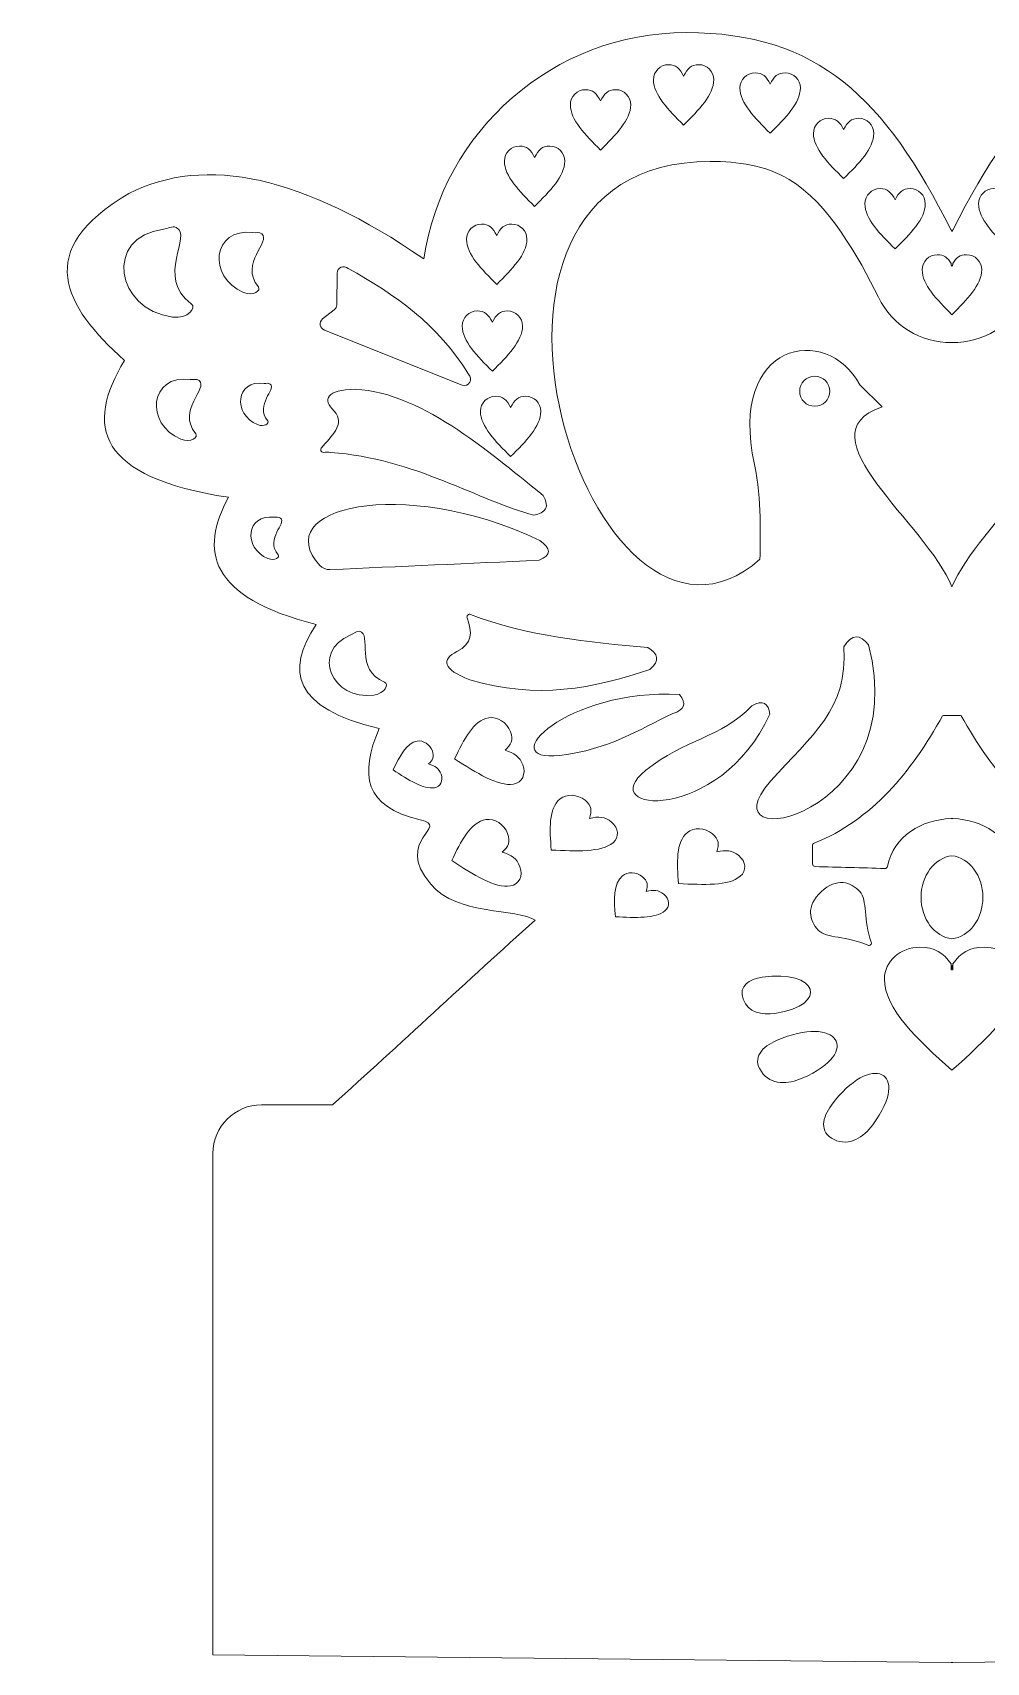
# Model space of a CAD drawing. Header units: millimetres. Extents: x -260 to 260, y -230 to 230.
# Drawn here: x -259.8 to 9.7, y -230.3 to 230.3 of the extents above; entities that cross this region are included whole.
import ezdxf

# ---------------------------------------------------------------- set-up
doc = ezdxf.new("R2010")
doc.units = ezdxf.units.MM
doc.header["$MEASUREMENT"] = 0
doc.layers.add('Layer 1', color=7, linetype='Continuous')

msp = doc.modelspace()

# ---------------------------------------------------------------- linework, layer by layer
at = {"layer": 'Layer 1', "color": 250, "lineweight": 20}
for points, knots in [([(0.2659, 174.5159), (0.2659, 174.5159), (0.2659, 174.6349), (0.2659, 174.6349), (0.2659, 174.6349), (0.1773, 174.4586), (0.0886, 174.2843), (0, 174.1077), (0, 174.1077), (-0.0886, 174.2843), (-0.1773, 174.4586), (-0.2659, 174.6349), (-0.2659, 174.6349), (-0.2659, 174.6349), (-0.2659, 174.5159), (-0.2659, 174.5159), (-0.2659, 174.5159), (-18.942, 211.7106), (-37.6958, 230.3104), (-75.047, 230.3104), (-75.047, 230.3104), (-112.7016, 230.3104), (-143.8947, 202.5189), (-149.2441, 166.3442), (-149.2441, 166.3442), (-183.0636, 189.6442), (-210.8863, 195.8759), (-232.6404, 184.8328), (-232.6404, 184.8328), (-259.7912, 168.7924), (-251.0795, 153.1689), (-233.8008, 137.6453), (-233.8008, 137.6453), (-245.1612, 119.1254), (-241.5349, 104.5912), (-204.4052, 98.9674), (-204.4052, 98.9674), (-212.6069, 83.9058), (-210.1472, 70.8341), (-179.6514, 62.9957), (-179.6514, 62.9957), (-188.4439, 49.9768), (-186.0768, 39.3987), (-161.8591, 33.6001), (-161.8591, 33.6001), (-167.4235, 20.5548), (-166.1028, 11.4515), (-150.2423, 7.8282), (-150.2423, 7.8282), (-141.4642, 5.8228), (-158.0282, 2.3066), (-147.2841, -10.3615), (-147.2841, -10.3615), (-139.5985, -19.4234), (-123.1211, -17.0746), (-117.7658, -20.549), (-117.7658, -20.549), (-136.8472, -37.5677), (-155.9282, -55.6784), (-175.0096, -72.6968), (-175.0096, -72.6968), (-175.0096, -72.6968), (-195.0942, -72.7169), (-195.0942, -72.7169), (-195.0942, -72.7169), (-202.6552, -72.7244), (-208.817, -78.8924), (-208.817, -86.4534), (-208.817, -86.4534), (-208.817, -86.4534), (-208.817, -228.1549), (-208.817, -228.1549), (-208.817, -228.1549), (-208.817, -228.1549), (-0.2659, -230.3049), (-0.2659, -230.3049), (-0.2659, -230.3049), (-0.2659, -230.3049), (-0.2659, -230.3104), (-0.2659, -230.3104), (-0.2659, -230.3104), (-0.2659, -230.3104), (0, -230.3077), (0, -230.3077), (0, -230.3077), (0, -230.3077), (0.2659, -230.3104), (0.2659, -230.3104), (0.2659, -230.3104), (0.2659, -230.3104), (0.2659, -230.3049), (0.2659, -230.3049), (0.2659, -230.3049), (0.2659, -230.3049), (208.817, -228.1549), (208.817, -228.1549), (208.817, -228.1549), (208.817, -228.1549), (208.817, -86.4467), (208.817, -86.4467), (208.817, -86.4467), (208.817, -78.899), (202.6798, -72.7387), (195.1322, -72.7102), (195.1322, -72.7102), (195.1322, -72.7102), (175.0096, -72.6343), (175.0096, -72.6343), (175.0096, -72.6343), (155.9283, -55.616), (136.8472, -37.5677), (117.7659, -20.549), (117.7659, -20.549), (123.1211, -17.0746), (139.5985, -19.4234), (147.2841, -10.3615), (147.2841, -10.3615), (158.0283, 2.3066), (141.4642, 5.8228), (150.2423, 7.8282), (150.2423, 7.8282), (166.1029, 11.4515), (167.4235, 20.5548), (161.8591, 33.6001), (161.8591, 33.6001), (186.0768, 39.3987), (188.4439, 49.9768), (179.6514, 62.9957), (179.6514, 62.9957), (210.1472, 70.8341), (212.6069, 83.9058), (204.4052, 98.9674), (204.4052, 98.9674), (241.535, 104.5912), (245.1612, 119.1254), (233.8008, 137.6453), (233.8008, 137.6453), (251.0795, 153.1689), (259.7913, 168.7924), (232.6404, 184.8328), (232.6404, 184.8328), (210.8863, 195.8759), (183.0636, 189.6442), (149.2441, 166.3442), (149.2441, 166.3442), (143.8947, 202.5189), (112.7016, 230.3104), (75.047, 230.3104), (75.047, 230.3104), (37.6958, 230.3104), (18.942, 211.7106), (0.2659, 174.5159)], [0, 0, 0, 0, 0.02564103, 0.02564103, 0.02564103, 0.02564103, 0.05128205, 0.05128205, 0.05128205, 0.05128205, 0.07692308, 0.07692308, 0.07692308, 0.07692308, 0.1025641, 0.1025641, 0.1025641, 0.1025641, 0.12820513, 0.12820513, 0.12820513, 0.12820513, 0.15384615, 0.15384615, 0.15384615, 0.15384615, 0.17948718, 0.17948718, 0.17948718, 0.17948718, 0.20512821, 0.20512821, 0.20512821, 0.20512821, 0.23076923, 0.23076923, 0.23076923, 0.23076923, 0.25641026, 0.25641026, 0.25641026, 0.25641026, 0.28205128, 0.28205128, 0.28205128, 0.28205128, 0.30769231, 0.30769231, 0.30769231, 0.30769231, 0.33333333, 0.33333333, 0.33333333, 0.33333333, 0.35897436, 0.35897436, 0.35897436, 0.35897436, 0.38461538, 0.38461538, 0.38461538, 0.38461538, 0.41025641, 0.41025641, 0.41025641, 0.41025641, 0.43589744, 0.43589744, 0.43589744, 0.43589744, 0.46153846, 0.46153846, 0.46153846, 0.46153846, 0.48717949, 0.48717949, 0.48717949, 0.48717949, 0.51282051, 0.51282051, 0.51282051, 0.51282051, 0.53846154, 0.53846154, 0.53846154, 0.53846154, 0.56410256, 0.56410256, 0.56410256, 0.56410256, 0.58974359, 0.58974359, 0.58974359, 0.58974359, 0.61538462, 0.61538462, 0.61538462, 0.61538462, 0.64102564, 0.64102564, 0.64102564, 0.64102564, 0.66666667, 0.66666667, 0.66666667, 0.66666667, 0.69230769, 0.69230769, 0.69230769, 0.69230769, 0.71794872, 0.71794872, 0.71794872, 0.71794872, 0.74358974, 0.74358974, 0.74358974, 0.74358974, 0.76923077, 0.76923077, 0.76923077, 0.76923077, 0.79487179, 0.79487179, 0.79487179, 0.79487179, 0.82051282, 0.82051282, 0.82051282, 0.82051282, 0.84615385, 0.84615385, 0.84615385, 0.84615385, 0.87179487, 0.87179487, 0.87179487, 0.87179487, 0.8974359, 0.8974359, 0.8974359, 0.8974359, 0.92307692, 0.92307692, 0.92307692, 0.92307692, 0.94871795, 0.94871795, 0.94871795, 0.94871795, 1, 1, 1, 1]), ([(-75.8286, 218.0429), (-74.7625, 220.175), (-73.6964, 221.2411), (-71.5636, 221.2411), (-71.5636, 221.2411), (-69.2097, 221.2411), (-67.2993, 219.3307), (-67.2993, 216.9768), (-67.2993, 216.9768), (-67.2993, 212.7118), (-71.5636, 208.4469), (-75.8286, 204.1825), (-75.8286, 204.1825), (-80.0936, 208.4469), (-84.3579, 212.7118), (-84.3579, 216.9768), (-84.3579, 216.9768), (-84.3579, 219.3307), (-82.4474, 221.2411), (-80.0936, 221.2411), (-80.0936, 221.2411), (-77.9611, 221.2411), (-76.8947, 220.175), (-75.8286, 218.0429)], [0, 0, 0, 0, 0.14285714, 0.14285714, 0.14285714, 0.14285714, 0.28571429, 0.28571429, 0.28571429, 0.28571429, 0.42857143, 0.42857143, 0.42857143, 0.42857143, 0.57142857, 0.57142857, 0.57142857, 0.57142857, 0.71428571, 0.71428571, 0.71428571, 0.71428571, 1, 1, 1, 1]), ([(-51.3757, 215.7427), (-50.3096, 217.8752), (-49.2431, 218.9413), (-47.1107, 218.9413), (-47.1107, 218.9413), (-44.7565, 218.9413), (-42.846, 217.0309), (-42.846, 214.6767), (-42.846, 214.6767), (-42.846, 210.412), (-47.1107, 206.147), (-51.3757, 201.8824), (-51.3757, 201.8824), (-55.6403, 206.147), (-59.905, 210.412), (-59.905, 214.6767), (-59.905, 214.6767), (-59.905, 217.0309), (-57.9945, 218.9413), (-55.6403, 218.9413), (-55.6403, 218.9413), (-53.5078, 218.9413), (-52.4417, 217.8752), (-51.3757, 215.7427)], [0, 0, 0, 0, 0.14285714, 0.14285714, 0.14285714, 0.14285714, 0.28571429, 0.28571429, 0.28571429, 0.28571429, 0.42857143, 0.42857143, 0.42857143, 0.42857143, 0.57142857, 0.57142857, 0.57142857, 0.57142857, 0.71428571, 0.71428571, 0.71428571, 0.71428571, 1, 1, 1, 1]), ([(-99.3046, 210.9787), (-98.2385, 213.1108), (-97.1724, 214.1772), (-95.0396, 214.1772), (-95.0396, 214.1772), (-92.6854, 214.1772), (-90.775, 212.2668), (-90.775, 209.9126), (-90.775, 209.9126), (-90.775, 205.6479), (-95.0396, 201.383), (-99.3046, 197.1183), (-99.3046, 197.1183), (-103.5692, 201.383), (-107.8339, 205.6479), (-107.8339, 209.9126), (-107.8339, 209.9126), (-107.8339, 212.2668), (-105.9234, 214.1772), (-103.5692, 214.1772), (-103.5692, 214.1772), (-101.4368, 214.1772), (-100.3707, 213.1108), (-99.3046, 210.9787)], [0, 0, 0, 0, 0.14285714, 0.14285714, 0.14285714, 0.14285714, 0.28571429, 0.28571429, 0.28571429, 0.28571429, 0.42857143, 0.42857143, 0.42857143, 0.42857143, 0.57142857, 0.57142857, 0.57142857, 0.57142857, 0.71428571, 0.71428571, 0.71428571, 0.71428571, 1, 1, 1, 1]), ([(-30.6123, 202.8909), (-29.5462, 205.023), (-28.4801, 206.0891), (-26.3473, 206.0891), (-26.3473, 206.0891), (-23.9931, 206.0891), (-22.083, 204.1787), (-22.083, 201.8245), (-22.083, 201.8245), (-22.083, 197.5598), (-26.3473, 193.2948), (-30.6123, 189.0305), (-30.6123, 189.0305), (-34.877, 193.2948), (-39.1416, 197.5598), (-39.1416, 201.8245), (-39.1416, 201.8245), (-39.1416, 204.1787), (-37.2312, 206.0891), (-34.877, 206.0891), (-34.877, 206.0891), (-32.7448, 206.0891), (-31.6784, 205.023), (-30.6123, 202.8909)], [0, 0, 0, 0, 0.14285714, 0.14285714, 0.14285714, 0.14285714, 0.28571429, 0.28571429, 0.28571429, 0.28571429, 0.42857143, 0.42857143, 0.42857143, 0.42857143, 0.57142857, 0.57142857, 0.57142857, 0.57142857, 0.71428571, 0.71428571, 0.71428571, 0.71428571, 1, 1, 1, 1]), ([(-117.9422, 195.0444), (-116.8761, 197.1766), (-115.81, 198.243), (-113.6772, 198.243), (-113.6772, 198.243), (-111.3233, 198.243), (-109.4129, 196.3325), (-109.4129, 193.9783), (-109.4129, 193.9783), (-109.4129, 189.7137), (-113.6772, 185.4487), (-117.9422, 181.1841), (-117.9422, 181.1841), (-122.2072, 185.4487), (-126.4715, 189.7137), (-126.4715, 193.9783), (-126.4715, 193.9783), (-126.4715, 196.3325), (-124.5611, 198.243), (-122.2072, 198.243), (-122.2072, 198.243), (-120.0747, 198.243), (-119.0083, 197.1766), (-117.9422, 195.0444)], [0, 0, 0, 0, 0.14285714, 0.14285714, 0.14285714, 0.14285714, 0.28571429, 0.28571429, 0.28571429, 0.28571429, 0.42857143, 0.42857143, 0.42857143, 0.42857143, 0.57142857, 0.57142857, 0.57142857, 0.57142857, 0.71428571, 0.71428571, 0.71428571, 0.71428571, 1, 1, 1, 1]), ([(0, 73.6276), (-6.9516, 91.3766), (-43.012, 116.6944), (-19.761, 124.5244), (-19.761, 124.5244), (-19.761, 124.5244), (-26.0014, 130.8063), (-26.0014, 130.8063), (-26.0014, 130.8063), (-35.4279, 148.2224), (-63.4375, 143.0403), (-55.8112, 108.2451), (-55.8112, 108.2451), (-53.6175, 98.2363), (-54.2457, 87.7798), (-54.2457, 81.4609), (-54.2457, 81.4609), (-101.8222, 39.541), (-151.568, 193.8879), (-68.2827, 193.8879), (-68.2827, 193.8879), (-60.5553, 193.8879), (-52.7626, 192.8212), (-46.0246, 188.8046), (-46.0246, 188.8046), (-34.7779, 182.1008), (-26.4217, 166.8301), (-20.7627, 155.5122), (-20.7627, 155.5122), (-16.7384, 147.4633), (-9.0284, 142.6986), (-0.03, 142.6986), (-0.03, 142.6986), (-0.03, 142.6986), (-0.0068, 142.6986), (-0.0068, 142.6986), (-0.0068, 142.6986), (-0.0068, 142.6986), (-0.0024, 142.6986), (-0.0024, 142.6986), (-0.0024, 142.6986), (-0.0024, 142.6986), (-0.0022, 142.6986), (-0.0022, 142.6986), (-0.0022, 142.6986), (-0.0022, 142.6986), (0.0022, 142.6986), (0.0022, 142.6986), (0.0022, 142.6986), (0.0022, 142.6986), (0.0025, 142.6986), (0.0025, 142.6986), (0.0025, 142.6986), (0.0025, 142.6986), (0.0068, 142.6986), (0.0068, 142.6986), (0.0068, 142.6986), (0.0068, 142.6986), (0.03, 142.6986), (0.03, 142.6986), (0.03, 142.6986), (9.0284, 142.6986), (16.7385, 147.4633), (20.7628, 155.5122), (20.7628, 155.5122), (26.4217, 166.8301), (34.7779, 182.1008), (46.0247, 188.8046), (46.0247, 188.8046), (52.7626, 192.8212), (60.5553, 193.8879), (68.2827, 193.8879), (68.2827, 193.8879), (151.5681, 193.8879), (101.8223, 39.541), (54.2457, 81.4609), (54.2457, 81.4609), (54.2457, 87.7798), (53.6176, 98.2363), (55.8112, 108.2451), (55.8112, 108.2451), (63.4376, 143.0403), (35.4279, 148.2224), (26.0015, 130.8063), (26.0015, 130.8063), (26.0015, 130.8063), (19.761, 124.5244), (19.761, 124.5244), (19.761, 124.5244), (43.012, 116.6944), (6.9516, 91.3766), (0, 73.6276)], [0, 0, 0, 0, 0.04166667, 0.04166667, 0.04166667, 0.04166667, 0.08333333, 0.08333333, 0.08333333, 0.08333333, 0.125, 0.125, 0.125, 0.125, 0.16666667, 0.16666667, 0.16666667, 0.16666667, 0.20833333, 0.20833333, 0.20833333, 0.20833333, 0.25, 0.25, 0.25, 0.25, 0.29166667, 0.29166667, 0.29166667, 0.29166667, 0.33333333, 0.33333333, 0.33333333, 0.33333333, 0.375, 0.375, 0.375, 0.375, 0.41666667, 0.41666667, 0.41666667, 0.41666667, 0.45833333, 0.45833333, 0.45833333, 0.45833333, 0.5, 0.5, 0.5, 0.5, 0.54166667, 0.54166667, 0.54166667, 0.54166667, 0.58333333, 0.58333333, 0.58333333, 0.58333333, 0.625, 0.625, 0.625, 0.625, 0.66666667, 0.66666667, 0.66666667, 0.66666667, 0.70833333, 0.70833333, 0.70833333, 0.70833333, 0.75, 0.75, 0.75, 0.75, 0.79166667, 0.79166667, 0.79166667, 0.79166667, 0.83333333, 0.83333333, 0.83333333, 0.83333333, 0.875, 0.875, 0.875, 0.875, 0.91666667, 0.91666667, 0.91666667, 0.91666667, 1, 1, 1, 1]), ([(-16.0662, 183.0147), (-14.9998, 185.1469), (-13.9337, 186.2129), (-11.8013, 186.2129), (-11.8013, 186.2129), (-9.4471, 186.2129), (-7.5366, 184.3025), (-7.5366, 181.9483), (-7.5366, 181.9483), (-7.5366, 177.6836), (-11.8013, 173.4187), (-16.0662, 169.1543), (-16.0662, 169.1543), (-20.3309, 173.4187), (-24.5955, 177.6836), (-24.5955, 181.9483), (-24.5955, 181.9483), (-24.5955, 184.3025), (-22.6851, 186.2129), (-20.3309, 186.2129), (-20.3309, 186.2129), (-18.1984, 186.2129), (-17.1323, 185.1469), (-16.0662, 183.0147)], [0, 0, 0, 0, 0.14285714, 0.14285714, 0.14285714, 0.14285714, 0.28571429, 0.28571429, 0.28571429, 0.28571429, 0.42857143, 0.42857143, 0.42857143, 0.42857143, 0.57142857, 0.57142857, 0.57142857, 0.57142857, 0.71428571, 0.71428571, 0.71428571, 0.71428571, 1, 1, 1, 1]), ([(16.0663, 183.0147), (14.9999, 185.1469), (13.9338, 186.2129), (11.8013, 186.2129), (11.8013, 186.2129), (9.4471, 186.2129), (7.5366, 184.3025), (7.5366, 181.9483), (7.5366, 181.9483), (7.5366, 177.6836), (11.8013, 173.4187), (16.0663, 169.1543), (16.0663, 169.1543), (20.3309, 173.4187), (24.5956, 177.6836), (24.5956, 181.9483), (24.5956, 181.9483), (24.5956, 184.3025), (22.6851, 186.2129), (20.3309, 186.2129), (20.3309, 186.2129), (18.1984, 186.2129), (17.1323, 185.1469), (16.0663, 183.0147)], [0, 0, 0, 0, 0.14285714, 0.14285714, 0.14285714, 0.14285714, 0.28571429, 0.28571429, 0.28571429, 0.28571429, 0.42857143, 0.42857143, 0.42857143, 0.42857143, 0.57142857, 0.57142857, 0.57142857, 0.57142857, 0.71428571, 0.71428571, 0.71428571, 0.71428571, 1, 1, 1, 1]), ([(-214.9527, 153.6796), (-213.3686, 152.5157), (-215.9158, 149.3709), (-220.2355, 149.926), (-220.2355, 149.926), (-236.4604, 152.0102), (-239.6493, 172.5936), (-222.8352, 174.7387), (-222.8352, 174.7387), (-221.5066, 174.9082), (-220.4337, 175.7931), (-219.219, 175.2278), (-219.219, 175.2278), (-214.4678, 173.0161), (-225.2207, 161.2233), (-214.9527, 153.6796)], [0, 0, 0, 0, 0.2, 0.2, 0.2, 0.2, 0.4, 0.4, 0.4, 0.4, 0.6, 0.6, 0.6, 0.6, 1, 1, 1, 1]), ([(-195.9962, 158.4405), (-195.1525, 157.3917), (-197.3915, 155.7577), (-200.1534, 156.8843), (-200.1534, 156.8843), (-210.5275, 161.1168), (-209.0196, 175.3037), (-197.5119, 173.7672), (-197.5119, 173.7672), (-196.6025, 173.6459), (-195.7369, 174.0429), (-195.0318, 173.4551), (-195.0318, 173.4551), (-192.2754, 171.1562), (-201.4673, 165.2395), (-195.9962, 158.4405)], [0, 0, 0, 0, 0.2, 0.2, 0.2, 0.2, 0.4, 0.4, 0.4, 0.4, 0.6, 0.6, 0.6, 0.6, 1, 1, 1, 1]), ([(-128.639, 172.9856), (-127.573, 175.1177), (-126.5069, 176.1838), (-124.3741, 176.1838), (-124.3741, 176.1838), (-122.0199, 176.1838), (-120.1094, 174.2733), (-120.1094, 171.9195), (-120.1094, 171.9195), (-120.1094, 167.6545), (-124.3741, 163.3895), (-128.639, 159.1252), (-128.639, 159.1252), (-132.9037, 163.3895), (-137.1683, 167.6545), (-137.1683, 171.9195), (-137.1683, 171.9195), (-137.1683, 174.2733), (-135.2579, 176.1838), (-132.9037, 176.1838), (-132.9037, 176.1838), (-130.7712, 176.1838), (-129.7051, 175.1177), (-128.639, 172.9856)], [0, 0, 0, 0, 0.14285714, 0.14285714, 0.14285714, 0.14285714, 0.28571429, 0.28571429, 0.28571429, 0.28571429, 0.42857143, 0.42857143, 0.42857143, 0.42857143, 0.57142857, 0.57142857, 0.57142857, 0.57142857, 0.71428571, 0.71428571, 0.71428571, 0.71428571, 1, 1, 1, 1]), ([(0, 150.5895), (-4.2264, 154.8162), (-8.4157, 159.0434), (-8.4157, 163.2702), (-8.4157, 163.2702), (-8.4157, 165.6244), (-6.5053, 167.5348), (-4.1511, 167.5348), (-4.1511, 167.5348), (-2.2707, 167.5348), (-1.2193, 166.7052), (-0.2659, 165.0468), (-0.2659, 165.0468), (-0.2659, 165.0468), (-0.2659, 164.6334), (-0.2659, 164.6334), (-0.2659, 164.6334), (-0.215, 164.5368), (-0.1643, 164.4377), (-0.1135, 164.3362), (-0.1135, 164.3362), (-0.0757, 164.4119), (-0.0379, 164.4861), (0, 164.5591), (0, 164.5591), (0.0379, 164.4861), (0.0757, 164.4119), (0.1136, 164.3362), (0.1136, 164.3362), (0.1643, 164.4377), (0.2151, 164.5368), (0.2659, 164.6334), (0.2659, 164.6334), (0.2659, 164.6334), (0.2659, 165.0468), (0.2659, 165.0468), (0.2659, 165.0468), (1.2193, 166.7052), (2.2708, 167.5348), (4.1511, 167.5348), (4.1511, 167.5348), (6.5053, 167.5348), (8.4158, 165.6244), (8.4158, 163.2702), (8.4158, 163.2702), (8.4158, 159.0434), (4.2264, 154.8162), (0, 150.5895)], [0, 0, 0, 0, 0.07692308, 0.07692308, 0.07692308, 0.07692308, 0.15384615, 0.15384615, 0.15384615, 0.15384615, 0.23076923, 0.23076923, 0.23076923, 0.23076923, 0.30769231, 0.30769231, 0.30769231, 0.30769231, 0.38461538, 0.38461538, 0.38461538, 0.38461538, 0.46153846, 0.46153846, 0.46153846, 0.46153846, 0.53846154, 0.53846154, 0.53846154, 0.53846154, 0.61538462, 0.61538462, 0.61538462, 0.61538462, 0.69230769, 0.69230769, 0.69230769, 0.69230769, 0.76923077, 0.76923077, 0.76923077, 0.76923077, 0.84615385, 0.84615385, 0.84615385, 0.84615385, 1, 1, 1, 1]), ([(-177.3042, 146.2199), (-177.3042, 146.2199), (-138.4327, 130.6908), (-138.4327, 130.6908), (-138.4327, 130.6908), (-137.6205, 130.3667), (-136.7146, 130.7223), (-136.2628, 131.4714), (-136.2628, 131.4714), (-135.811, 132.2206), (-136.1303, 133.0077), (-136.5853, 133.7548), (-136.5853, 133.7548), (-145.129, 147.7848), (-157.4532, 156.3549), (-170.6471, 163.6682), (-170.6471, 163.6682), (-171.2929, 164.0257), (-171.9301, 164.2986), (-172.6087, 164.008), (-172.6087, 164.008), (-173.2874, 163.7174), (-173.7067, 163.0919), (-173.717, 162.3534), (-173.717, 162.3534), (-173.717, 162.3534), (-173.8412, 153.4045), (-173.8412, 153.4045), (-173.8412, 153.4045), (-173.8492, 152.8368), (-174.0877, 152.3519), (-174.532, 151.9989), (-174.532, 151.9989), (-174.532, 151.9989), (-177.8359, 149.3751), (-177.8359, 149.3751), (-177.8359, 149.3751), (-178.3706, 148.9503), (-178.6146, 148.3141), (-178.5013, 147.6406), (-178.5013, 147.6406), (-178.388, 146.9671), (-177.9382, 146.4725), (-177.3042, 146.2199)], [0, 0, 0, 0, 0.08333333, 0.08333333, 0.08333333, 0.08333333, 0.16666667, 0.16666667, 0.16666667, 0.16666667, 0.25, 0.25, 0.25, 0.25, 0.33333333, 0.33333333, 0.33333333, 0.33333333, 0.41666667, 0.41666667, 0.41666667, 0.41666667, 0.5, 0.5, 0.5, 0.5, 0.58333333, 0.58333333, 0.58333333, 0.58333333, 0.66666667, 0.66666667, 0.66666667, 0.66666667, 0.75, 0.75, 0.75, 0.75, 0.83333333, 0.83333333, 0.83333333, 0.83333333, 1, 1, 1, 1]), ([(-129.8734, 148.4509), (-128.8073, 150.583), (-127.7413, 151.6491), (-125.6085, 151.6491), (-125.6085, 151.6491), (-123.2546, 151.6491), (-121.3441, 149.7387), (-121.3441, 147.3845), (-121.3441, 147.3845), (-121.3441, 143.1198), (-125.6085, 138.8549), (-129.8734, 134.5905), (-129.8734, 134.5905), (-134.1384, 138.8549), (-138.4027, 143.1198), (-138.4027, 147.3845), (-138.4027, 147.3845), (-138.4027, 149.7387), (-136.4923, 151.6491), (-134.1384, 151.6491), (-134.1384, 151.6491), (-132.0059, 151.6491), (-130.9395, 150.583), (-129.8734, 148.4509)], [0, 0, 0, 0, 0.14285714, 0.14285714, 0.14285714, 0.14285714, 0.28571429, 0.28571429, 0.28571429, 0.28571429, 0.42857143, 0.42857143, 0.42857143, 0.42857143, 0.57142857, 0.57142857, 0.57142857, 0.57142857, 0.71428571, 0.71428571, 0.71428571, 0.71428571, 1, 1, 1, 1]), ([(-213.7084, 116.9579), (-212.8647, 115.9088), (-215.1037, 114.2751), (-217.8656, 115.4017), (-217.8656, 115.4017), (-228.2396, 119.6342), (-226.7318, 133.8211), (-215.224, 132.2846), (-215.224, 132.2846), (-214.3146, 132.1633), (-213.449, 132.5604), (-212.744, 131.9725), (-212.744, 131.9725), (-209.9876, 129.6733), (-219.1794, 123.7569), (-213.7084, 116.9579)], [0, 0, 0, 0, 0.2, 0.2, 0.2, 0.2, 0.4, 0.4, 0.4, 0.4, 0.6, 0.6, 0.6, 0.6, 1, 1, 1, 1]), ([(-193.3412, 120.5908), (-192.7578, 119.8659), (-194.3056, 118.7367), (-196.2144, 119.5154), (-196.2144, 119.5154), (-203.3845, 122.4405), (-202.3422, 132.2457), (-194.3886, 131.1834), (-194.3886, 131.1834), (-193.7605, 131.0998), (-193.1616, 131.3743), (-192.6751, 130.9678), (-192.6751, 130.9678), (-190.7698, 129.3789), (-197.1222, 125.2902), (-193.3412, 120.5908)], [0, 0, 0, 0, 0.2, 0.2, 0.2, 0.2, 0.4, 0.4, 0.4, 0.4, 0.6, 0.6, 0.6, 0.6, 1, 1, 1, 1]), ([(-177.6331, 111.6812), (-176.9651, 111.7037), (-176.2848, 111.7285), (-175.5978, 111.678), (-175.5978, 111.678), (-151.7823, 109.9294), (-133.3642, 97.8115), (-118.1156, 93.941), (-118.1156, 93.941), (-114.8682, 94.593), (-113.5231, 96.2055), (-115.5503, 99.5196), (-115.5503, 99.5196), (-128.4579, 109.6607), (-149.1524, 128.7034), (-168.5851, 129.5031), (-168.5851, 129.5031), (-176.7929, 129.4036), (-177.961, 126.662), (-174.6048, 123.3145), (-174.6048, 123.3145), (-171.2125, 119.6441), (-175.4672, 116.2596), (-178.2184, 112.857), (-178.2184, 112.857), (-178.3999, 112.6327), (-178.4324, 112.3399), (-178.3034, 112.0812), (-178.3034, 112.0812), (-178.1744, 111.8225), (-177.9208, 111.6719), (-177.6331, 111.6812)], [0, 0, 0, 0, 0.11111111, 0.11111111, 0.11111111, 0.11111111, 0.22222222, 0.22222222, 0.22222222, 0.22222222, 0.33333333, 0.33333333, 0.33333333, 0.33333333, 0.44444444, 0.44444444, 0.44444444, 0.44444444, 0.55555556, 0.55555556, 0.55555556, 0.55555556, 0.66666667, 0.66666667, 0.66666667, 0.66666667, 0.77777778, 0.77777778, 0.77777778, 0.77777778, 1, 1, 1, 1]), ([(-38.7745, 133.2007), (-41.1241, 133.2007), (-43.0288, 131.2961), (-43.0288, 128.9464), (-43.0288, 128.9464), (-43.0288, 126.597), (-41.1241, 124.692), (-38.7745, 124.692), (-38.7745, 124.692), (-36.4251, 124.692), (-34.5201, 126.597), (-34.5201, 128.9464), (-34.5201, 128.9464), (-34.5201, 131.2961), (-36.4251, 133.2007), (-38.7745, 133.2007)], [0, 0, 0, 0, 0.2, 0.2, 0.2, 0.2, 0.4, 0.4, 0.4, 0.4, 0.6, 0.6, 0.6, 0.6, 1, 1, 1, 1]), ([(-124.7052, 124.3464), (-123.6391, 126.4786), (-122.573, 127.5447), (-120.4402, 127.5447), (-120.4402, 127.5447), (-118.0863, 127.5447), (-116.1759, 125.6345), (-116.1759, 123.2803), (-116.1759, 123.2803), (-116.1759, 119.0154), (-120.4402, 114.7507), (-124.7052, 110.4861), (-124.7052, 110.4861), (-128.9702, 114.7507), (-133.2345, 119.0154), (-133.2345, 123.2803), (-133.2345, 123.2803), (-133.2345, 125.6345), (-131.324, 127.5447), (-128.9702, 127.5447), (-128.9702, 127.5447), (-126.8377, 127.5447), (-125.7713, 126.4786), (-124.7052, 124.3464)], [0, 0, 0, 0, 0.14285714, 0.14285714, 0.14285714, 0.14285714, 0.28571429, 0.28571429, 0.28571429, 0.28571429, 0.42857143, 0.42857143, 0.42857143, 0.42857143, 0.57142857, 0.57142857, 0.57142857, 0.57142857, 0.71428571, 0.71428571, 0.71428571, 0.71428571, 1, 1, 1, 1]), ([(-116.4661, 86.7861), (-113.2328, 84.5436), (-113.0587, 82.6463), (-116.6592, 81.1777), (-116.6592, 81.1777), (-136.36, 80.2995), (-156.0618, 79.4207), (-175.7619, 78.5425), (-175.7619, 78.5425), (-176.8853, 78.4927), (-177.8728, 78.9023), (-178.6294, 79.7341), (-178.6294, 79.7341), (-193.2607, 95.8055), (-155.6962, 105.3417), (-116.4661, 86.7861)], [0, 0, 0, 0, 0.2, 0.2, 0.2, 0.2, 0.4, 0.4, 0.4, 0.4, 0.6, 0.6, 0.6, 0.6, 1, 1, 1, 1]), ([(-190.4139, 82.7351), (-189.8305, 82.0101), (-191.3783, 80.881), (-193.2871, 81.6597), (-193.2871, 81.6597), (-200.4572, 84.5848), (-199.4149, 94.39), (-191.4613, 93.3277), (-191.4613, 93.3277), (-190.8332, 93.2441), (-190.2343, 93.5186), (-189.7474, 93.1121), (-189.7474, 93.1121), (-187.8425, 91.5231), (-194.1949, 87.4342), (-190.4139, 82.7351)], [0, 0, 0, 0, 0.2, 0.2, 0.2, 0.2, 0.4, 0.4, 0.4, 0.4, 0.6, 0.6, 0.6, 0.6, 1, 1, 1, 1]), ([(-136.0553, 65.8632), (-120.1683, 59.6736), (-102.4784, 57.9951), (-85.9607, 56.521), (-85.9607, 56.521), (-83.0778, 54.8091), (-82.3332, 52.8179), (-85.3809, 50.3324), (-85.3809, 50.3324), (-101.1098, 44.9743), (-117.4138, 41.6799), (-136.2426, 47.4315), (-136.2426, 47.4315), (-144.0491, 50.2784), (-144.2454, 53.2887), (-139.9171, 55.361), (-139.9171, 55.361), (-135.4465, 57.729), (-135.5218, 60.7638), (-137.0087, 64.9367), (-137.0087, 64.9367), (-137.1069, 65.2122), (-137.04, 65.5024), (-136.8295, 65.7065), (-136.8295, 65.7065), (-136.62, 65.9108), (-136.3282, 65.9697), (-136.0553, 65.8632)], [0, 0, 0, 0, 0.125, 0.125, 0.125, 0.125, 0.25, 0.25, 0.25, 0.25, 0.375, 0.375, 0.375, 0.375, 0.5, 0.5, 0.5, 0.5, 0.625, 0.625, 0.625, 0.625, 0.75, 0.75, 0.75, 0.75, 1, 1, 1, 1]), ([(-160.3296, 46.7335), (-158.992, 46.2151), (-160.1874, 43.5147), (-163.3368, 43.0832), (-163.3368, 43.0832), (-175.1631, 41.462), (-181.3295, 55.3552), (-169.8929, 60.0681), (-169.8929, 60.0681), (-168.9893, 60.4404), (-168.4017, 61.268), (-167.4383, 61.1014), (-167.4383, 61.1014), (-163.6704, 60.4478), (-168.9996, 50.0924), (-160.3296, 46.7335)], [0, 0, 0, 0, 0.2, 0.2, 0.2, 0.2, 0.4, 0.4, 0.4, 0.4, 0.6, 0.6, 0.6, 0.6, 1, 1, 1, 1]), ([(-30.5563, 56.6678), (-28.2356, 60.4227), (-25.9145, 60.3265), (-23.5941, 57.2483), (-23.5941, 57.2483), (-10.7201, 8.4196), (-70.6578, -3.1931), (-51.2595, 18.7248), (-51.2595, 18.7248), (-39.5709, 31.9304), (-29.3036, 39.002), (-30.5563, 56.6678)], [0, 0, 0, 0, 0.25, 0.25, 0.25, 0.25, 0.5, 0.5, 0.5, 0.5, 1, 1, 1, 1]), ([(-78.875, 37.8696), (-75.446, 38.8993), (-75.0341, 40.738), (-76.9587, 43.2013), (-76.9587, 43.2013), (-108.7912, 45.0773), (-129.9632, 23.8496), (-110.8153, 26.0387), (-110.8153, 26.0387), (-96.8629, 27.6338), (-88.3754, 33.416), (-78.875, 37.8696)], [0, 0, 0, 0, 0.25, 0.25, 0.25, 0.25, 0.5, 0.5, 0.5, 0.5, 1, 1, 1, 1]), ([(-56.5638, 40.0754), (-53.4113, 41.7716), (-51.82, 40.7628), (-51.4387, 37.6601), (-51.4387, 37.6601), (-65.7917, 6.6112), (-101.4561, 9.7682), (-86.4894, 21.822), (-86.4894, 21.822), (-75.5519, 30.6307), (-65.1317, 30.9686), (-56.5638, 40.0754)], [0, 0, 0, 0, 0.25, 0.25, 0.25, 0.25, 0.5, 0.5, 0.5, 0.5, 1, 1, 1, 1]), ([(-126.2919, 27.4733), (-124.535, 29.0162), (-123.875, 30.3735), (-124.7477, 32.7187), (-124.7477, 32.7187), (-125.7108, 35.3072), (-128.4572, 37.0764), (-130.878, 36.6674), (-130.878, 36.6674), (-135.2637, 35.9263), (-137.9049, 30.4955), (-140.5452, 25.0647), (-140.5452, 25.0647), (-134.4148, 21.1164), (-128.2841, 17.1677), (-123.8985, 17.9085), (-123.8985, 17.9085), (-121.4777, 18.3175), (-120.2948, 20.7508), (-121.2576, 23.3393), (-121.2576, 23.3393), (-122.1303, 25.6841), (-123.6626, 26.6714), (-126.2919, 27.4733)], [0, 0, 0, 0, 0.14285714, 0.14285714, 0.14285714, 0.14285714, 0.28571429, 0.28571429, 0.28571429, 0.28571429, 0.42857143, 0.42857143, 0.42857143, 0.42857143, 0.57142857, 0.57142857, 0.57142857, 0.57142857, 0.71428571, 0.71428571, 0.71428571, 0.71428571, 1, 1, 1, 1]), ([(0.2659, 8.1642), (0.2659, 8.1642), (0.2659, 8.1791), (0.2659, 8.1791), (0.2659, 8.1791), (0.1773, 8.1777), (0.0886, 8.1753), (0, 8.1728), (0, 8.1728), (-0.0886, 8.1753), (-0.1772, 8.1777), (-0.2659, 8.1791), (-0.2659, 8.1791), (-0.2659, 8.1791), (-0.2659, 8.1642), (-0.2659, 8.1642), (-0.2659, 8.1642), (-8.4921, 7.8539), (-16.4936, 3.3556), (-18.2035, -5.3384), (-18.2035, -5.3384), (-18.2721, -5.6869), (-18.5836, -5.9376), (-18.9408, -5.9279), (-18.9408, -5.9279), (-25.521, -5.7494), (-32.1035, -5.5627), (-38.684, -5.3841), (-38.684, -5.3841), (-39.0773, -5.3735), (-39.3949, -5.0491), (-39.3949, -4.6536), (-39.3949, -4.6536), (-39.3949, -2.9282), (-39.3949, -1.2028), (-39.3949, 0.5226), (-39.3949, 0.5226), (-39.3949, 0.8261), (-39.2179, 1.0864), (-38.9382, 1.1996), (-38.9382, 1.1996), (-22.5428, 7.8462), (-11.5396, 21.2396), (-2.6329, 37.2466), (-2.6329, 37.2466), (-2.6047, 37.2972), (-1.3823, 37.3262), (0, 37.3331), (0, 37.3331), (1.3823, 37.3262), (2.6048, 37.2972), (2.6329, 37.2466), (2.6329, 37.2466), (11.5397, 21.2396), (22.5429, 7.8462), (38.9383, 1.1996), (38.9383, 1.1996), (39.2179, 1.0864), (39.3949, 0.8261), (39.3949, 0.5226), (39.3949, 0.5226), (39.3949, -1.2028), (39.3949, -2.9282), (39.3949, -4.6536), (39.3949, -4.6536), (39.3949, -5.0491), (39.0773, -5.3735), (38.684, -5.3841), (38.684, -5.3841), (32.1035, -5.5627), (25.521, -5.7494), (18.9408, -5.9279), (18.9408, -5.9279), (18.5836, -5.9376), (18.2721, -5.6869), (18.2036, -5.3384), (18.2036, -5.3384), (16.4937, 3.3556), (8.4922, 7.8539), (0.2659, 8.1642)], [0, 0, 0, 0, 0.04761905, 0.04761905, 0.04761905, 0.04761905, 0.0952381, 0.0952381, 0.0952381, 0.0952381, 0.14285714, 0.14285714, 0.14285714, 0.14285714, 0.19047619, 0.19047619, 0.19047619, 0.19047619, 0.23809524, 0.23809524, 0.23809524, 0.23809524, 0.28571429, 0.28571429, 0.28571429, 0.28571429, 0.33333333, 0.33333333, 0.33333333, 0.33333333, 0.38095238, 0.38095238, 0.38095238, 0.38095238, 0.42857143, 0.42857143, 0.42857143, 0.42857143, 0.47619048, 0.47619048, 0.47619048, 0.47619048, 0.52380952, 0.52380952, 0.52380952, 0.52380952, 0.57142857, 0.57142857, 0.57142857, 0.57142857, 0.61904762, 0.61904762, 0.61904762, 0.61904762, 0.66666667, 0.66666667, 0.66666667, 0.66666667, 0.71428571, 0.71428571, 0.71428571, 0.71428571, 0.76190476, 0.76190476, 0.76190476, 0.76190476, 0.80952381, 0.80952381, 0.80952381, 0.80952381, 0.85714286, 0.85714286, 0.85714286, 0.85714286, 0.9047619, 0.9047619, 0.9047619, 0.9047619, 1, 1, 1, 1]), ([(-147.9193, 23.6118), (-146.6852, 24.6953), (-146.2212, 25.6491), (-146.8345, 27.2966), (-146.8345, 27.2966), (-147.5109, 29.115), (-149.4404, 30.3578), (-151.1407, 30.0704), (-151.1407, 30.0704), (-154.2221, 29.5498), (-156.0772, 25.735), (-157.932, 21.9195), (-157.932, 21.9195), (-153.6255, 19.1457), (-149.3187, 16.3723), (-146.2379, 16.8926), (-146.2379, 16.8926), (-144.5373, 17.1799), (-143.7061, 18.8893), (-144.3828, 20.7074), (-144.3828, 20.7074), (-144.9958, 22.3549), (-146.0722, 23.0481), (-147.9193, 23.6118)], [0, 0, 0, 0, 0.14285714, 0.14285714, 0.14285714, 0.14285714, 0.28571429, 0.28571429, 0.28571429, 0.28571429, 0.42857143, 0.42857143, 0.42857143, 0.42857143, 0.57142857, 0.57142857, 0.57142857, 0.57142857, 0.71428571, 0.71428571, 0.71428571, 0.71428571, 1, 1, 1, 1]), ([(-102.4346, 8.2188), (-101.7067, 10.3677), (-101.8107, 11.829), (-103.6819, 13.3764), (-103.6819, 13.3764), (-105.7474, 15.0845), (-108.9138, 15.2386), (-110.7496, 13.7201), (-110.7496, 13.7201), (-114.0756, 10.9694), (-113.6602, 5.1245), (-113.2441, -0.7208), (-113.2441, -0.7208), (-106.1764, -1.0648), (-99.1083, -1.4084), (-95.7823, 1.3425), (-95.7823, 1.3425), (-93.9465, 2.8607), (-94.1325, 5.4791), (-96.1981, 7.1875), (-96.1981, 7.1875), (-98.0689, 8.7346), (-99.8362, 8.8205), (-102.4346, 8.2188)], [0, 0, 0, 0, 0.14285714, 0.14285714, 0.14285714, 0.14285714, 0.28571429, 0.28571429, 0.28571429, 0.28571429, 0.42857143, 0.42857143, 0.42857143, 0.42857143, 0.57142857, 0.57142857, 0.57142857, 0.57142857, 0.71428571, 0.71428571, 0.71428571, 0.71428571, 1, 1, 1, 1]), ([(-127.1167, -1.2965), (-125.3601, 0.2465), (-124.7, 1.6038), (-125.5728, 3.949), (-125.5728, 3.949), (-126.5355, 6.5375), (-129.282, 8.307), (-131.7028, 7.898), (-131.7028, 7.898), (-136.0884, 7.1566), (-138.7297, 1.7258), (-141.3702, -3.7047), (-141.3702, -3.7047), (-135.2396, -7.6534), (-129.1089, -11.6017), (-124.7232, -10.8609), (-124.7232, -10.8609), (-122.3024, -10.452), (-121.1195, -8.0189), (-122.0826, -5.4301), (-122.0826, -5.4301), (-122.9553, -3.0853), (-124.4877, -2.0984), (-127.1167, -1.2965)], [0, 0, 0, 0, 0.14285714, 0.14285714, 0.14285714, 0.14285714, 0.28571429, 0.28571429, 0.28571429, 0.28571429, 0.42857143, 0.42857143, 0.42857143, 0.42857143, 0.57142857, 0.57142857, 0.57142857, 0.57142857, 0.71428571, 0.71428571, 0.71428571, 0.71428571, 1, 1, 1, 1]), ([(-66.4639, -1.2572), (-65.736, 0.8917), (-65.84, 2.3526), (-67.7112, 3.9004), (-67.7112, 3.9004), (-69.7767, 5.6082), (-72.9431, 5.7626), (-74.7789, 4.2441), (-74.7789, 4.2441), (-78.1049, 1.4934), (-77.6895, -4.3518), (-77.2734, -10.1971), (-77.2734, -10.1971), (-70.2057, -10.5408), (-63.1376, -10.8844), (-59.8116, -8.1335), (-59.8116, -8.1335), (-57.9758, -6.6153), (-58.1618, -3.9969), (-60.2274, -2.2888), (-60.2274, -2.2888), (-62.0983, -0.7414), (-63.8655, -0.6555), (-66.4639, -1.2572)], [0, 0, 0, 0, 0.14285714, 0.14285714, 0.14285714, 0.14285714, 0.28571429, 0.28571429, 0.28571429, 0.28571429, 0.42857143, 0.42857143, 0.42857143, 0.42857143, 0.57142857, 0.57142857, 0.57142857, 0.57142857, 0.71428571, 0.71428571, 0.71428571, 0.71428571, 1, 1, 1, 1]), ([(0, -25.8082), (-4.9039, -25.2374), (-8.7398, -20.1997), (-8.7398, -14.0672), (-8.7398, -14.0672), (-8.7398, -7.9348), (-4.9039, -2.897), (0, -2.3262), (0, -2.3262), (4.9039, -2.897), (8.7398, -7.9348), (8.7398, -14.0672), (8.7398, -14.0672), (8.7398, -20.1997), (4.9039, -25.2374), (0, -25.8082)], [0, 0, 0, 0, 0.2, 0.2, 0.2, 0.2, 0.4, 0.4, 0.4, 0.4, 0.6, 0.6, 0.6, 0.6, 1, 1, 1, 1]), ([(-86.4453, -12.3959), (-85.8616, -10.6717), (-85.9449, -9.4988), (-87.4464, -8.257), (-87.4464, -8.257), (-89.1039, -6.8865), (-91.6447, -6.7626), (-93.1182, -7.9813), (-93.1182, -7.9813), (-95.7875, -10.1884), (-95.4537, -14.8791), (-95.1201, -19.5701), (-95.1201, -19.5701), (-89.4482, -19.8459), (-83.7761, -20.122), (-81.1072, -17.9145), (-81.1072, -17.9145), (-79.634, -16.6959), (-79.7834, -14.5946), (-81.4409, -13.2238), (-81.4409, -13.2238), (-82.942, -11.9824), (-84.3601, -11.9132), (-86.4453, -12.3959)], [0, 0, 0, 0, 0.14285714, 0.14285714, 0.14285714, 0.14285714, 0.28571429, 0.28571429, 0.28571429, 0.28571429, 0.42857143, 0.42857143, 0.42857143, 0.42857143, 0.57142857, 0.57142857, 0.57142857, 0.57142857, 0.71428571, 0.71428571, 0.71428571, 0.71428571, 1, 1, 1, 1]), ([(-22.7951, -26.7145), (-25.1313, -20.6429), (-23.7975, -14.8543), (-26.06, -12.4242), (-26.06, -12.4242), (-28.5625, -9.7363), (-32.5376, -8.4141), (-36.9422, -12.5143), (-36.9422, -12.5143), (-41.3465, -16.6142), (-40.3106, -20.6735), (-37.8084, -23.3617), (-37.8084, -23.3617), (-35.546, -25.7922), (-29.6775, -24.8738), (-23.7882, -27.6386), (-23.7882, -27.6386), (-23.5137, -27.7673), (-23.2022, -27.7197), (-22.9792, -27.5121), (-22.9792, -27.5121), (-22.7562, -27.3046), (-22.6873, -26.9954), (-22.7951, -26.7145)], [0, 0, 0, 0, 0.14285714, 0.14285714, 0.14285714, 0.14285714, 0.28571429, 0.28571429, 0.28571429, 0.28571429, 0.42857143, 0.42857143, 0.42857143, 0.42857143, 0.57142857, 0.57142857, 0.57142857, 0.57142857, 0.71428571, 0.71428571, 0.71428571, 0.71428571, 1, 1, 1, 1]), ([(0, -62.9421), (-9.6894, -54.3219), (-19.0859, -45.7012), (-19.0859, -37.0808), (-19.0859, -37.0808), (-19.0859, -32.1703), (-14.6024, -28.185), (-9.0786, -28.185), (-9.0786, -28.185), (-4.8646, -28.185), (-2.4249, -29.7615), (-0.2659, -32.9147), (-0.2659, -32.9147), (-0.2659, -32.9147), (-0.2659, -34.679), (-0.2659, -34.679), (-0.2659, -34.679), (-0.2659, -34.679), (-0.1538, -34.4824), (-0.1538, -34.4824), (-0.1538, -34.4824), (-0.1538, -34.4824), (-0.1534, -33.5518), (-0.1534, -33.5518), (-0.1534, -33.5518), (-0.1024, -33.4713), (-0.0513, -33.392), (0, -33.3133), (0, -33.3133), (0.0513, -33.392), (0.1025, -33.4713), (0.1535, -33.5518), (0.1535, -33.5518), (0.1535, -33.5518), (0.1538, -34.4824), (0.1538, -34.4824), (0.1538, -34.4824), (0.1538, -34.4824), (0.2659, -34.679), (0.2659, -34.679), (0.2659, -34.679), (0.2659, -34.679), (0.2659, -32.9147), (0.2659, -32.9147), (0.2659, -32.9147), (2.425, -29.7615), (4.8646, -28.185), (9.0786, -28.185), (9.0786, -28.185), (14.6025, -28.185), (19.0859, -32.1703), (19.0859, -37.0808), (19.0859, -37.0808), (19.0859, -45.7012), (9.6894, -54.3219), (0, -62.9421)], [0, 0, 0, 0, 0.06666667, 0.06666667, 0.06666667, 0.06666667, 0.13333333, 0.13333333, 0.13333333, 0.13333333, 0.2, 0.2, 0.2, 0.2, 0.26666667, 0.26666667, 0.26666667, 0.26666667, 0.33333333, 0.33333333, 0.33333333, 0.33333333, 0.4, 0.4, 0.4, 0.4, 0.46666667, 0.46666667, 0.46666667, 0.46666667, 0.53333333, 0.53333333, 0.53333333, 0.53333333, 0.6, 0.6, 0.6, 0.6, 0.66666667, 0.66666667, 0.66666667, 0.66666667, 0.73333333, 0.73333333, 0.73333333, 0.73333333, 0.8, 0.8, 0.8, 0.8, 0.86666667, 0.86666667, 0.86666667, 0.86666667, 1, 1, 1, 1]), ([(-53.6481, -36.6551), (-57.2254, -37.1922), (-60.3587, -39.0122), (-59.011, -42.8466), (-59.011, -42.8466), (-57.6634, -46.6807), (-53.6295, -47.4202), (-50.0502, -46.8828), (-50.0502, -46.8828), (-34.384, -44.5292), (-37.9851, -34.3022), (-53.6481, -36.6551)], [0, 0, 0, 0, 0.25, 0.25, 0.25, 0.25, 0.5, 0.5, 0.5, 0.5, 1, 1, 1, 1]), ([(-49.6055, -54.5606), (-53.5545, -56.2819), (-56.5973, -59.3392), (-53.8653, -63.3339), (-53.8653, -63.3339), (-51.1333, -67.3279), (-46.2663, -66.9363), (-42.3154, -65.2144), (-42.3154, -65.2144), (-25.0242, -57.6794), (-32.3181, -47.026), (-49.6055, -54.5606)], [0, 0, 0, 0, 0.25, 0.25, 0.25, 0.25, 0.5, 0.5, 0.5, 0.5, 1, 1, 1, 1]), ([(-34.0265, -72.7957), (-36.5853, -76.261), (-37.6929, -80.4307), (-33.3288, -82.5233), (-33.3288, -82.5233), (-28.9657, -84.6153), (-24.9466, -81.8437), (-22.3865, -78.3774), (-22.3865, -78.3774), (-11.1809, -63.2055), (-22.8251, -57.6253), (-34.0265, -72.7957)], [0, 0, 0, 0, 0.25, 0.25, 0.25, 0.25, 0.5, 0.5, 0.5, 0.5, 1, 1, 1, 1])]:
    msp.add_open_spline(points, degree=3, knots=knots, dxfattribs=at)

doc.saveas('drawing.dxf')
